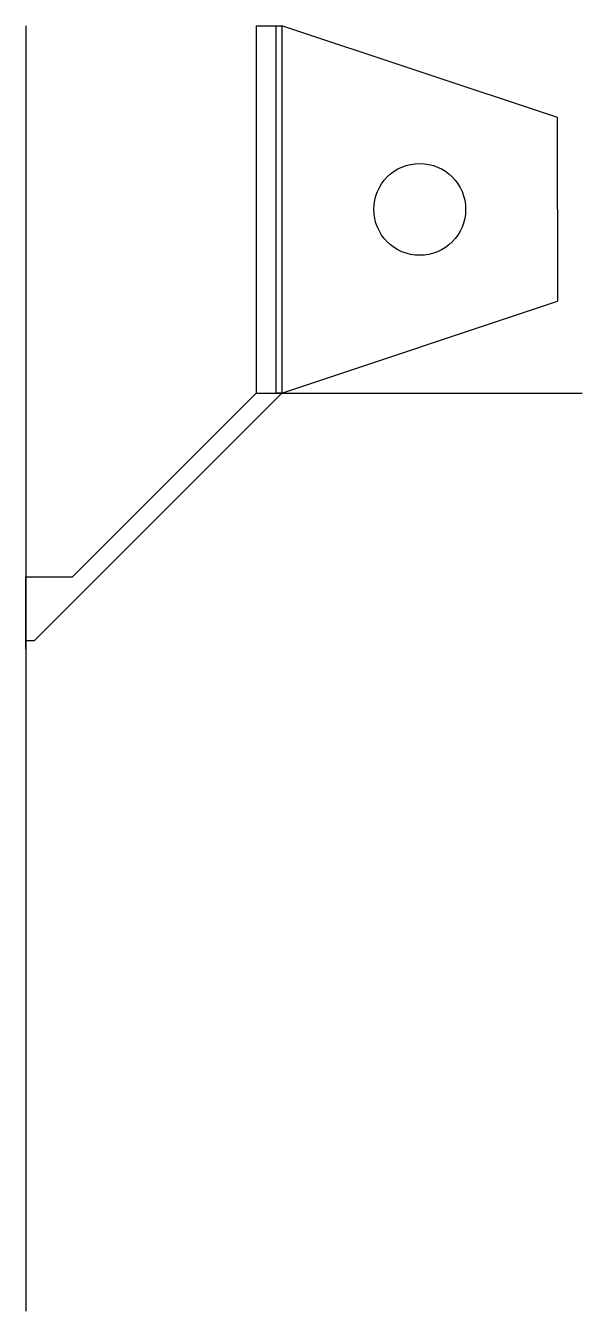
# Model space of a CAD drawing. Header units: millimetres. Extents: x 0 to 30.3, y -70 to 0.
import ezdxf

# ---------------------------------------------------------------- set-up
doc = ezdxf.new("R2010")
doc.units = ezdxf.units.MM
doc.layers.get('0').update_dxf_attribs({"linetype": 'CONTINUOUS'})

msp = doc.modelspace()

# ---------------------------------------------------------------- linework, layer by layer
for p, q in [((0, 0), (0, -70)), ((12.55, 0), (12.55, -20)), ((12.55, 0), (13.95, 0)), ((28.95, -5), (13.95, 0)), ((28.95, -10), (28.95, -5)), ((28.95, -10), (28.95, -15)), ((13.95, -20), (28.95, -15)), ((13.95, -20), (0.472, -33.478)), ((12.55, -20), (2.55, -30)), ((12.55, -20), (30.298, -20)), ((0, -30), (2.55, -30)), ((0, -33.95), (0, -30)), ((0, -33.478), (0.472, -33.478))]:
    msp.add_line(p, q)
msp.add_lwpolyline([(13.95, 0), (13.95, -20), (13.634, -20), (13.634, 0)], close=True)
msp.add_circle((21.45, -10), 2.5)

doc.saveas('drawing.dxf')
